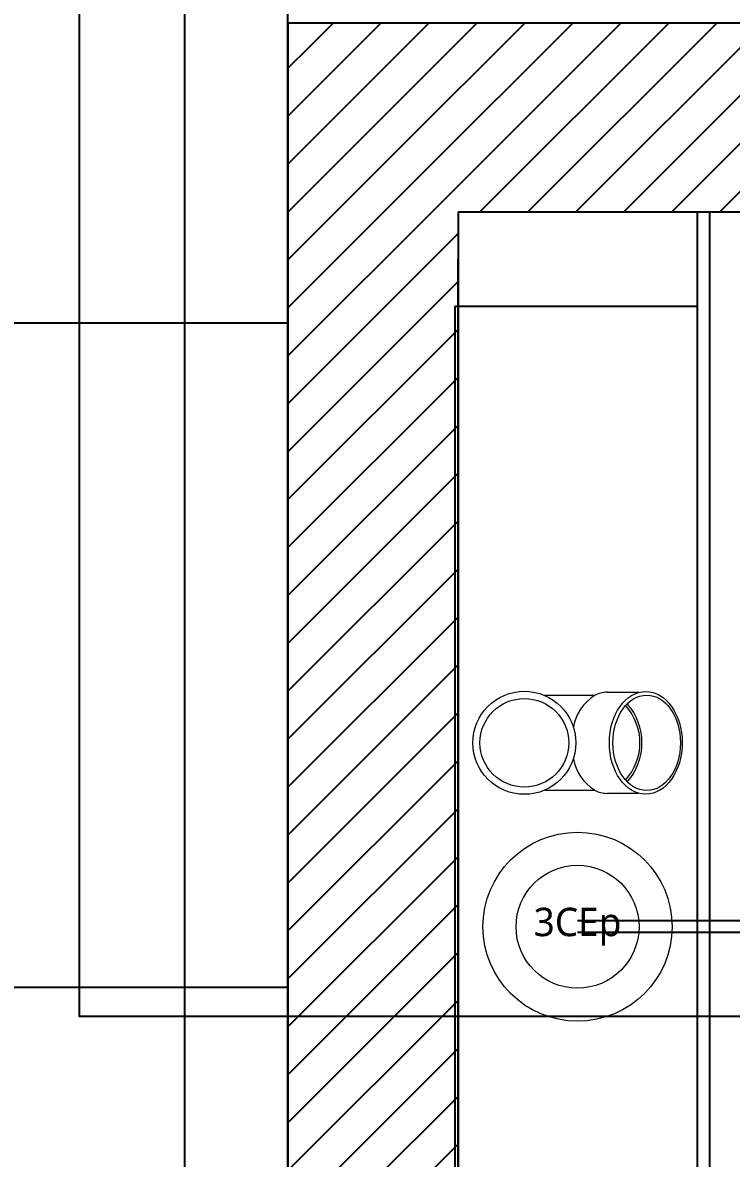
# Model space of a CAD drawing. Header units: centimetres. Extents: x 2648 to 12729, y 1890 to 6224.
# Drawn here: x 9162.8 to 9237.7, y 3431.2 to 3551.4 of the extents above; entities that cross this region are included whole.
import ezdxf

# ---------------------------------------------------------------- set-up
doc = ezdxf.new("R2010")
doc.units = ezdxf.units.CM
for name, color, linetype in [('B aménagement intérieur', 252, 'Continuous'), ('B GÈnÈral_Hatch', 252, 'Continuous'), ('B Général', 252, 'Continuous'), ('C ANNOTATIONS-prestations', 252, 'Continuous'), ('C ANNOTATIONS-prestations_Hatch', 252, 'Continuous'), ('F REMPLISSAGE-vert clair', 252, 'Continuous'), ('F REMPLISSAGE-vert foncé', 252, 'Continuous'), ('prlm-EAU-CHU', 42, 'Continuous'), ('prlm-GT', 242, 'Continuous')]:
    doc.layers.add(name, color=color, linetype=linetype)
doc.layers.add('prlm-CHAUFF', color=4, linetype='Continuous', lineweight=25)
doc.layers.add('prlm-GAZ', color=2, linetype='Continuous', lineweight=25)
doc.styles.add('Trebuchet MS (bold italic)', font='trebucbi.ttf')
pattern_1 = [(45, (0, 0), (2.4253472, -2.6458333), [])]

# ---------------------------------------------------------------- blocks, each defined once
blk = doc.blocks.new('B 80.Gaine 150_70')
at = {"layer": 'C ANNOTATIONS-prestations'}
blk.add_line((75, -35), (-75, -35), dxfattribs=at)
blk = doc.blocks.new('xi.3cep130-200')
at = {"layer": 'B Général', "lineweight": 18}
for radius in [10, 6.5]:
    blk.add_circle((0, 0), radius, dxfattribs=at)
at = {"layer": 'B Général', "insert": (0, 0), "char_height": 3.002, "width": 9.7815, "attachment_point": 5, "line_spacing_factor": 1.003317, "style": 'Trebuchet MS (bold italic)'}
blk.add_mtext('3CEp', dxfattribs=at)
blk = doc.blocks.new('xi.cee1')
at = {"layer": 'prlm-EAU-CHU', "color": 0, "lineweight": 13}
for p, q in [((7.43, 5), (2.17, 5)), ((12.09, 5.34), (8.77, 5.34)), ((2.17, -5), (7.43, -5)), ((8.77, -5.34), (12.09, -5.34))]:
    blk.add_line(p, q, dxfattribs=at)
for radius in [5.45, 4.69]:
    blk.add_circle((0, 0), radius, dxfattribs=at)
for centre, radius, start, end in [((10.09, 0.78), 4.99, 122.4397, 169.5051), ((8.79, 2.49), 2.86, 90.508, 118.9381), ((6.35, 0), 5.87, 317.8112, 42.1667), ((6.14, 0), 6.3, 318.9248, 41.0752), ((10.09, -0.78), 4.99, 190.4949, 237.5603), ((8.79, -2.49), 2.86, 241.0619, 269.492)]:
    blk.add_arc(centre, radius, start, end, dxfattribs=at)
for centre, major_axis, ratio in [((12.84, 0), (0, -5.44), 0.708306), ((12.94, 0), (0, -5.05), 0.707331)]:
    blk.add_ellipse(centre, major_axis=major_axis, ratio=ratio, dxfattribs=at)

msp = doc.modelspace()

# ---------------------------------------------------------------- hatches: boundary and pattern name
at = {"layer": 'B GÈnÈral_Hatch', "linetype": 'Continuous'}
h = msp.add_hatch(dxfattribs=at)
h.set_pattern_fill('50_BETON', color=256, style=0, pattern_type=2)
h.set_pattern_definition(pattern_1)
h.paths.add_polyline_path([(9208.796, 3367.989), (9208.796, 3531.389), (9190.796, 3551.389), (9190.796, 3367.989)])
h = msp.add_hatch(dxfattribs=at)
h.set_pattern_fill('50_BETON', color=256, style=0, pattern_type=2)
h.set_pattern_definition(pattern_1)
h.paths.add_polyline_path([(9435.447, 3531.389), (9415.447, 3551.389), (9190.796, 3551.389), (9208.796, 3531.389)])
at = {"layer": 'C ANNOTATIONS-prestations_Hatch', "linetype": 'Continuous'}
h = msp.add_hatch(dxfattribs=at)
h.set_pattern_fill('DALETTES TERRASSE 50X50', color=256, scale=1.406016, style=0, pattern_type=2)
h.set_pattern_definition([(0, (9531.354, 4152.3), (4e-15, -70.301), []), (-90, (9531.354, 4152.3), (70.301, 0), [])])
h.paths.add_polyline_path([(9060.796, 4282.297), (9060.796, 3065.389), (9190.796, 3065.389), (9190.796, 3716.389), (9189.484, 3716.389), (9189.484, 4137.39), (9812.796, 4137.39), (9812.796, 4152.409), (10206.786, 4152.297), (10206.786, 4282.297)])

# ---------------------------------------------------------------- linework, layer by layer
at = {"layer": 'B aménagement intérieur', "linetype": 'Continuous'}
msp.add_line((9234.081, 3531.389), (9234.081, 3424.889), dxfattribs=at)
at = {"layer": 'B Général', "linetype": 'Continuous', "lineweight": 18}
for p, q in [((9190.796, 3551.389), (9190.796, 3367.989)), ((9190.796, 3551.389), (9415.447, 3551.389)), ((9208.796, 3531.389), (9208.796, 3367.989)), ((9208.796, 3531.389), (9435.447, 3531.389))]:
    msp.add_line(p, q, dxfattribs=at)
at = {"layer": 'B Général', "linetype": 'Continuous'}
for p, q in [((9190.796, 3551.389), (9190.796, 3367.989)), ((9190.796, 3551.389), (9415.447, 3551.389)), ((9208.796, 3531.389), (9208.796, 3367.989)), ((9208.796, 3531.389), (9435.447, 3531.389))]:
    msp.add_line(p, q, dxfattribs=at)
at = {"layer": 'C ANNOTATIONS-prestations', "linetype": 'Continuous', "flags": 128}
msp.add_lwpolyline([(9060.796, 4282.297), (9060.796, 3065.389), (9190.796, 3065.389), (9190.796, 3716.389), (9189.484, 3716.389), (9189.484, 4137.39), (9812.796, 4137.39), (9812.796, 4152.409), (10206.786, 4152.297), (10206.786, 4282.297)], close=True, dxfattribs=at)
at = {"layer": 'F REMPLISSAGE-vert clair'}
msp.add_line((9235.381, 3531.389), (9235.381, 3426.189), dxfattribs=at)
at = {"layer": 'F REMPLISSAGE-vert foncé', "linetype": 'Continuous'}
msp.add_line((9234.081, 3531.389), (9234.081, 3424.889), dxfattribs=at)
at = {"layer": 'F REMPLISSAGE-vert foncé'}
msp.add_line((9235.381, 3531.389), (9235.381, 3426.189), dxfattribs=at)
at = {"layer": 'prlm-CHAUFF', "ltscale": 50}
for p, q in [((9254.081, 3456.364), (9221.431, 3456.364)), ((9254.081, 3455.114), (9221.431, 3455.114))]:
    msp.add_line(p, q, dxfattribs=at)
at = {"layer": 'prlm-GAZ'}
msp.add_lwpolyline([(9383.72, 4084.45), (9282.103, 4170.24), (9168.718, 4170.24), (9168.718, 3446.262), (9242.294, 3446.262)], dxfattribs=at)
at = {"layer": 'prlm-GT'}
msp.add_lwpolyline([(9208.484, 3521.389), (9234.096, 3521.385), (9234.08, 3424.889), (9271.796, 3424.889), (9271.796, 3378.399), (9208.484, 3378.399)], close=True, dxfattribs=at)

# ---------------------------------------------------------------- block references
at = {"layer": 'B aménagement intérieur', "rotation": 270}
msp.add_blockref('B 80.Gaine 150_70', (9243.796, 3451.389), dxfattribs=at)
at = {"layer": 'prlm-CHAUFF'}
msp.add_blockref('xi.3cep130-200', (9221.431, 3455.739), dxfattribs=at)
at = {"layer": 'prlm-EAU-CHU'}
msp.add_blockref('xi.cee1', (9215.807, 3475.198), dxfattribs=at)

doc.saveas('drawing.dxf')
